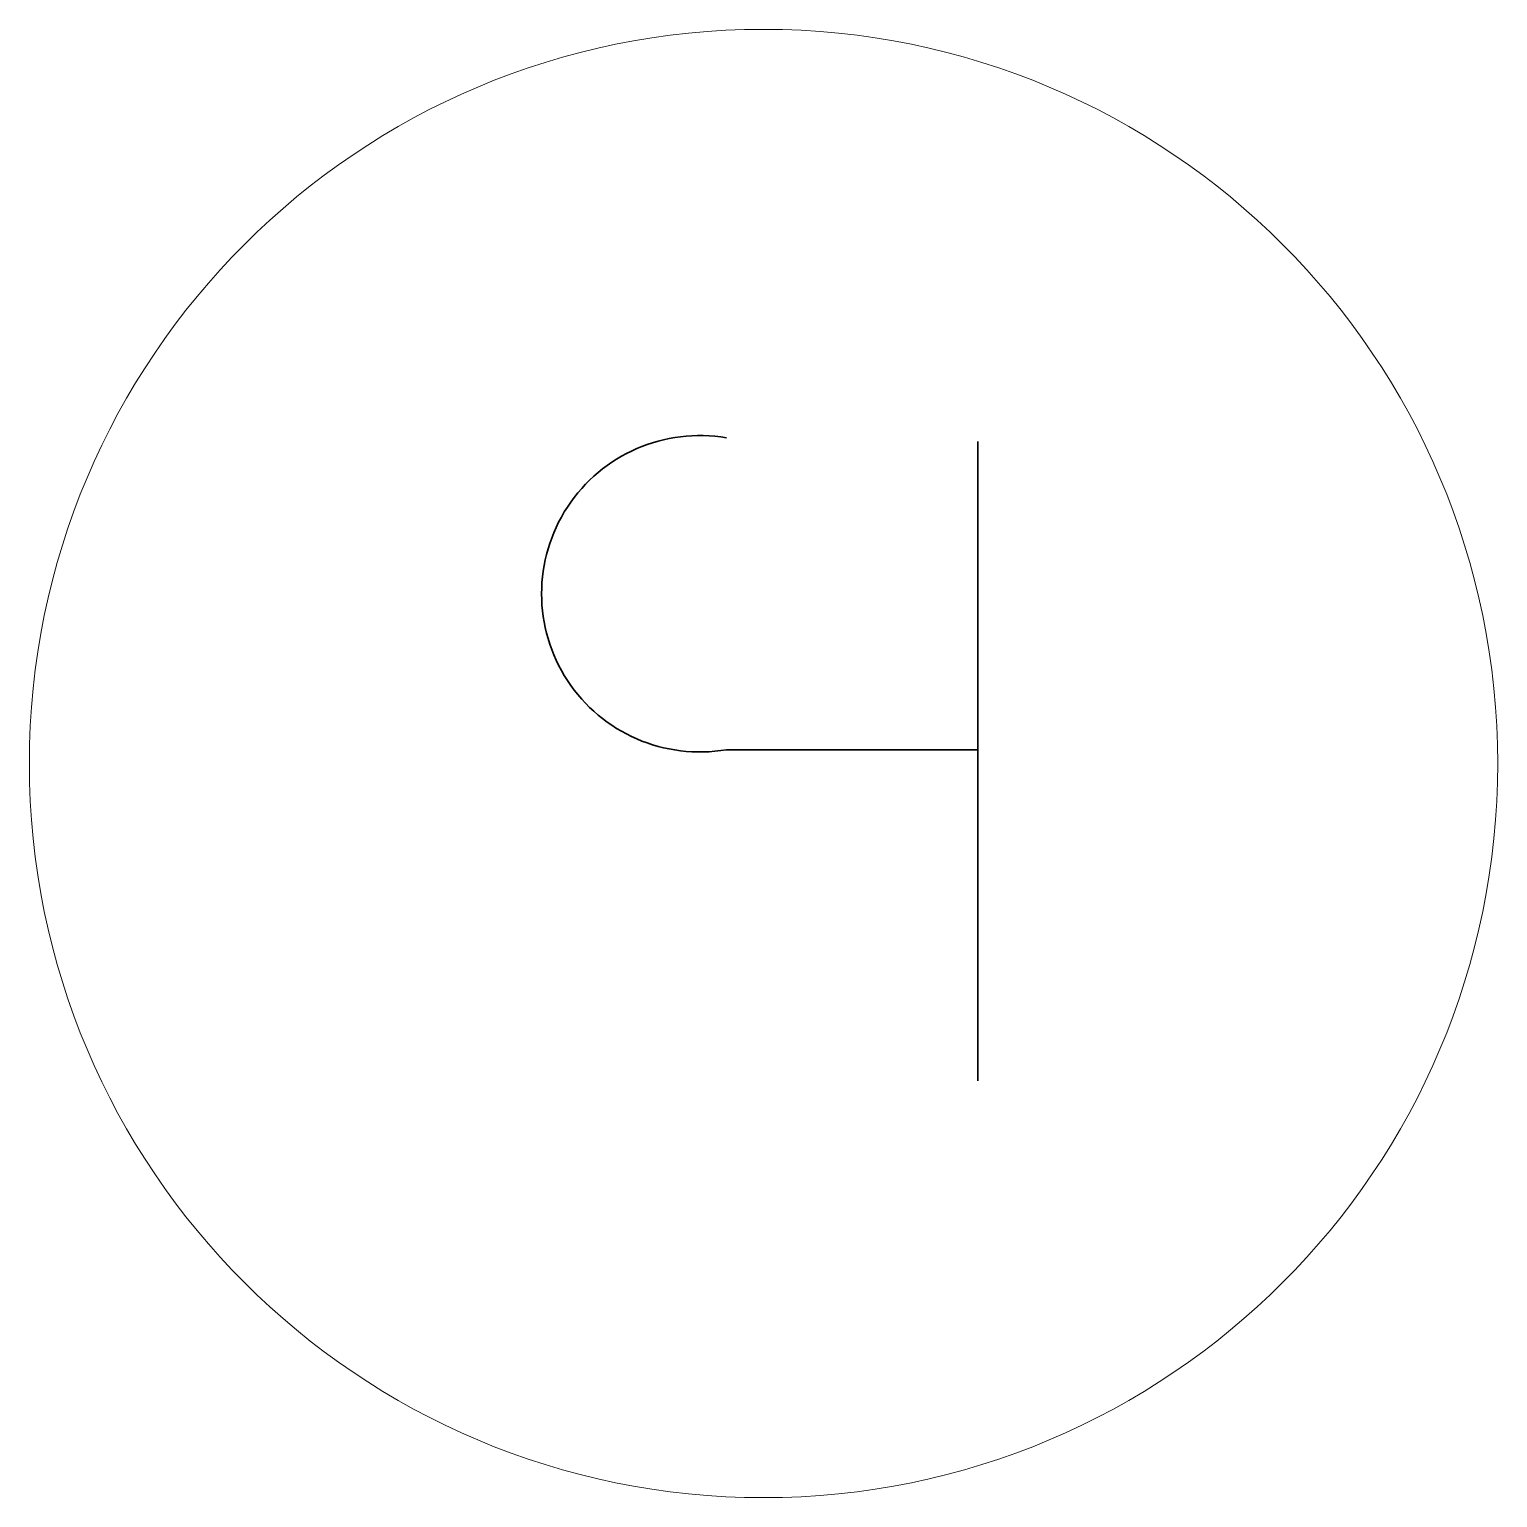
# Model space of a CAD drawing. Header units: inches. Extents: x 143.96 to 147.75, y -485.34 to -481.54.
import ezdxf

# ---------------------------------------------------------------- set-up
doc = ezdxf.new("R2010")
doc.units = ezdxf.units.IN
doc.header["$MEASUREMENT"] = 0
doc.layers.add('E201-Electrical-2nd-floor', color=1, linetype='Continuous', lineweight=9)

msp = doc.modelspace()

# ---------------------------------------------------------------- linework, layer by layer
at = {"layer": 'E201-Electrical-2nd-floor', "lineweight": 30}
msp.add_line((146.4114, -482.6076), (146.4114, -484.2598), dxfattribs=at)
msp.add_lwpolyline([(145.7618, -482.5979, 1.18644), (145.7618, -483.404), (146.4114, -483.404)], format="xyb", dxfattribs=at)
at = {"layer": 'E201-Electrical-2nd-floor'}
msp.add_circle((145.8573, -483.4397), 1.8976, dxfattribs=at)

doc.saveas('drawing.dxf')
